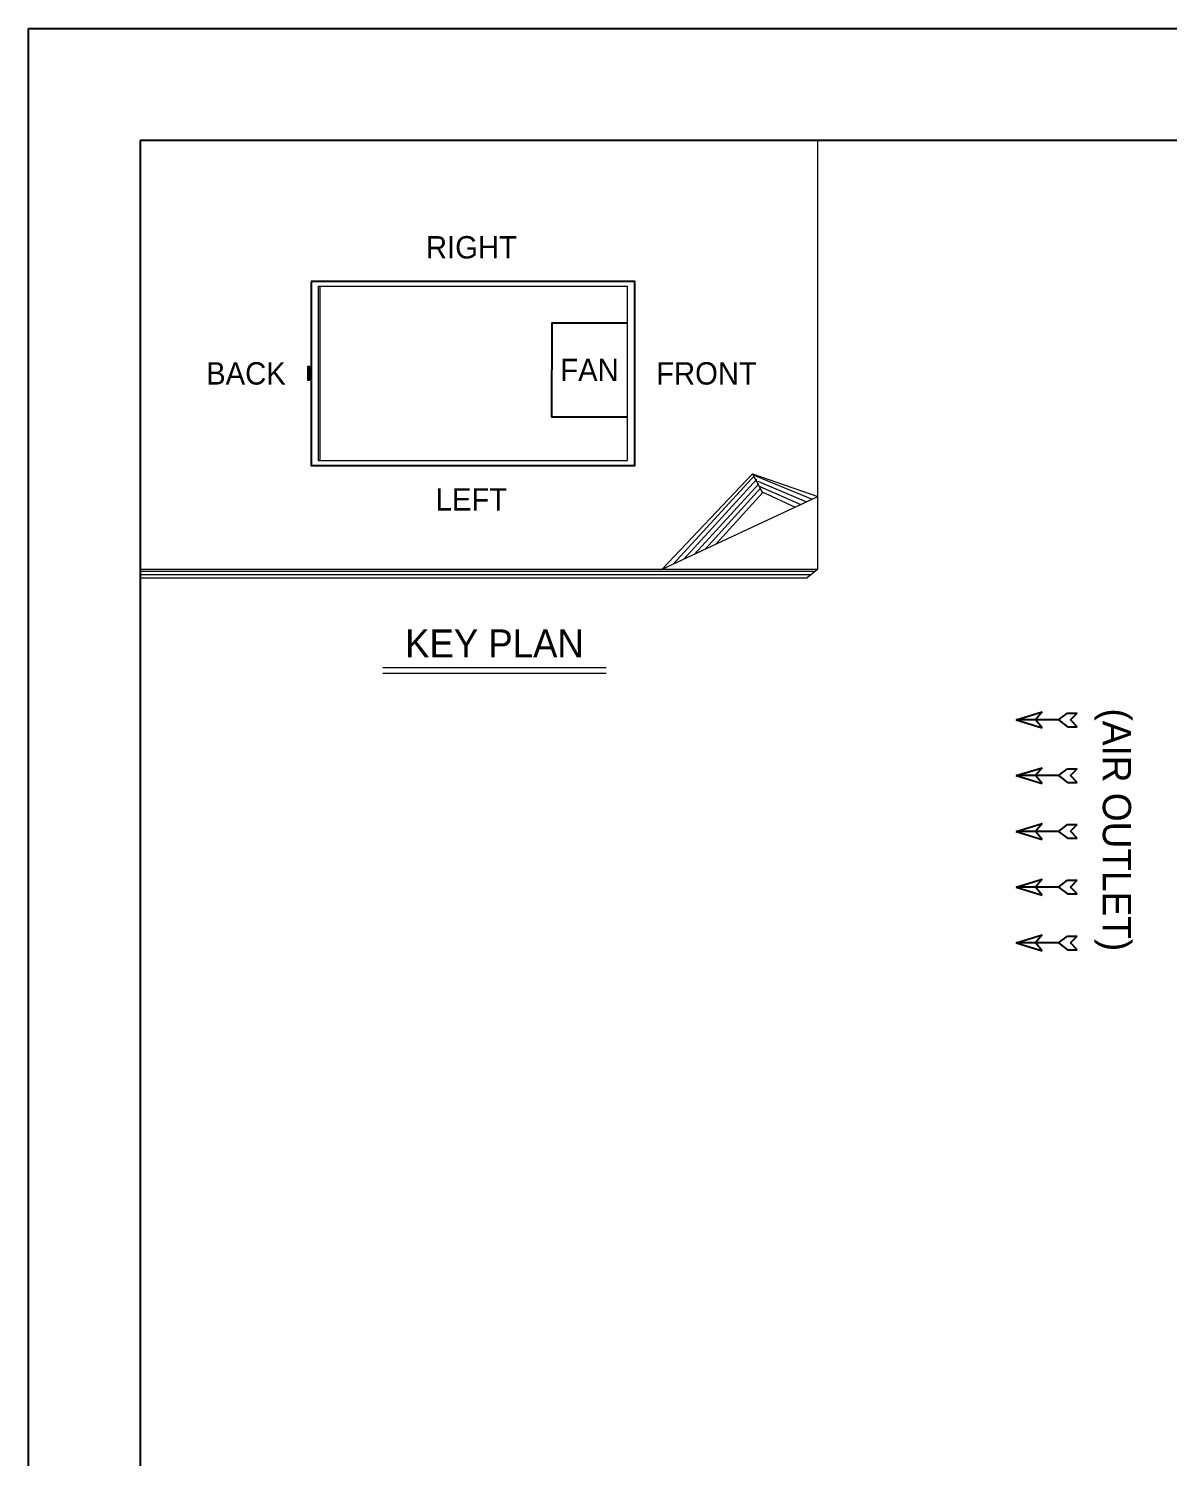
# Model space of a CAD drawing. Header units: millimetres. Extents: x -662582 to 33115, y -140469 to 24125.
# Drawn here: x 2149 to 9663, y 14710 to 24125 of the extents above; entities that cross this region are included whole.
import ezdxf
from ezdxf.enums import TextEntityAlignment as Align

# ---------------------------------------------------------------- set-up
doc = ezdxf.new("R2010")
doc.units = ezdxf.units.MM
for name, color, linetype in [('냉각탑', 4, 'Continuous'), ('냉각탑_box', 1, 'Continuous'), ('냉각탑_dim', 1, 'Continuous'), ('냉각탑_form', 1, 'Continuous'), ('냉각탑_text', 3, 'Continuous')]:
    doc.layers.add(name, color=color, linetype=linetype)
doc.styles.add('돋움', font='Dotum.ttf')

# ---------------------------------------------------------------- blocks, each defined once
blk = doc.blocks.new('화살표 IN OUT')
at = {"layer": '냉각탑_dim'}
for p, q in [((-322.7, 43), (-383.9, 43)), ((-343.1, 0.5), (-383.9, 43)), ((-383.9, -43), (-343.1, 0.5)), ((-266.4, 0), (-322.7, 43)), ((-266.4, 0), (-322.7, -43)), ((-266.4, 0), (0, 0)), ((-163.5, 50), (-121.5, 0)), ((0, 0), (-163.5, 50)), ((-163.5, -50), (-121.5, 0)), ((0, 0), (-163.5, -50)), ((-322.7, -43), (-383.9, -43))]:
    blk.add_line(p, q, dxfattribs=at)

msp = doc.modelspace()

# ---------------------------------------------------------------- linework, layer by layer
at = {"layer": 'Defpoints'}
msp.add_lwpolyline([(2148.9, 24125), (33114.7, 24125), (33114.7, 2227.8), (2148.9, 2227.8)], close=True, dxfattribs=at)
at = {"layer": '냉각탑', "lineweight": 20, "ltscale": 30}
for p, q in [((4062.1, 21276), (4062.1, 22426.3)), ((4062.1, 22426.3), (6099.5, 22426.3)), ((4071.8, 21276), (4071.8, 22426.3)), ((6099.5, 21276), (6099.5, 22426.3)), ((4062.1, 21276), (6099.5, 21276))]:
    msp.add_line(p, q, dxfattribs=at)
at = {"layer": '냉각탑', "ltscale": 30}
msp.add_lwpolyline([(4013.6, 22457.8), (4013.6, 21244.5), (6149.1, 21244.5), (6149.1, 22457.8)], close=True, dxfattribs=at)
for points in [[(6099.5, 22182.5), (5600.4, 22182.5), (5599.9, 21564.9), (6099.5, 21564.9)], [(4004.4, 21894.1), (3992.1, 21894.1), (3992.1, 21808.2), (4004.4, 21808.2)], [(3998.2, 21894.1), (3998.2, 21808.2)], [(4004.4, 21808.2), (4004.4, 21894.1)]]:
    msp.add_lwpolyline(points, dxfattribs=at)
at = {"layer": '냉각탑_box', "lineweight": 20}
for p, q in [((7356, 20560.3), (7356, 23387.7)), ((6330.2, 20560.3), (6925.5, 21189.6)), ((6925.5, 21189.6), (7356, 21039.6)), ((6925.5, 21189.6), (6990.2, 21064.5)), ((6401.3, 20593.5), (6942.9, 21182.4)), ((6472.5, 20626.8), (6954.7, 21152.9)), ((6543.6, 20660), (6966.6, 21123.4)), ((6614.8, 20693.3), (6978.4, 21093.9)), ((6945.3, 21176.3), (7318.6, 21022.1)), ((6959.6, 21140.8), (7281.1, 21004.6)), ((6973.8, 21105.3), (7243.7, 20987.1)), ((6330.2, 20560.3), (7356, 21039.6)), ((6686, 20726.5), (6990.2, 21064.5)), ((6988.1, 21069.8), (7206.2, 20969.6)), ((2886.2, 20560.3), (7356, 20560.3)), ((2886.2, 20548), (7341.1, 20548)), ((7356, 20560.3), (7286.5, 20502.7)), ((2886.2, 20525.4), (7313.8, 20525.4)), ((2886.2, 20502.7), (7286.5, 20502.7)), ((4485.8, 19911.1), (5960, 19911.1)), ((4485.8, 19874.2), (5960, 19874.2))]:
    msp.add_line(p, q, dxfattribs=at)
at = {"layer": '냉각탑_form'}
msp.add_lwpolyline([(2886.2, 23387.7), (2886.2, 2965.1), (32377.4, 2965.1), (32377.4, 23387.7)], close=True, dxfattribs=at)

# ---------------------------------------------------------------- block references
at = {"layer": '냉각탑_dim', "lineweight": 20, "xscale": -1.04999997375291, "yscale": 1.04999997374806, "zscale": 1.04999997375}
for p in [(8663.8, 19566.2), (8663.8, 19198.7), (8663.8, 18831.2), (8663.8, 18463.7), (8663.8, 18096.2)]:
    msp.add_blockref('화살표 IN OUT', p, dxfattribs=at)

# ---------------------------------------------------------------- texts
at = {"layer": '냉각탑_text', "lineweight": 20, "style": '돋움'}
for s, height, p in [('RIGHT', 147.42, (5070.8, 22682.8)), ('FAN', 147.42, (5849.7, 21873.7)), ('BACK', 147.42, (3583.2, 21851.2)), ('FRONT', 147.42, (6621.6, 21851.2)), ('LEFT', 147.42, (5070.8, 21020.3)), ('KEY PLAN', 184.27, (5222.9, 20070.8))]:
    msp.add_text(s, height=height, dxfattribs=at).set_placement(p, align=Align.MIDDLE_CENTER)
msp.add_text('(AIR OUTLET)', height=186.667, rotation=270, dxfattribs=at).set_placement((9329.6, 18841.3), align=Align.MIDDLE_CENTER)

doc.saveas('drawing.dxf')
